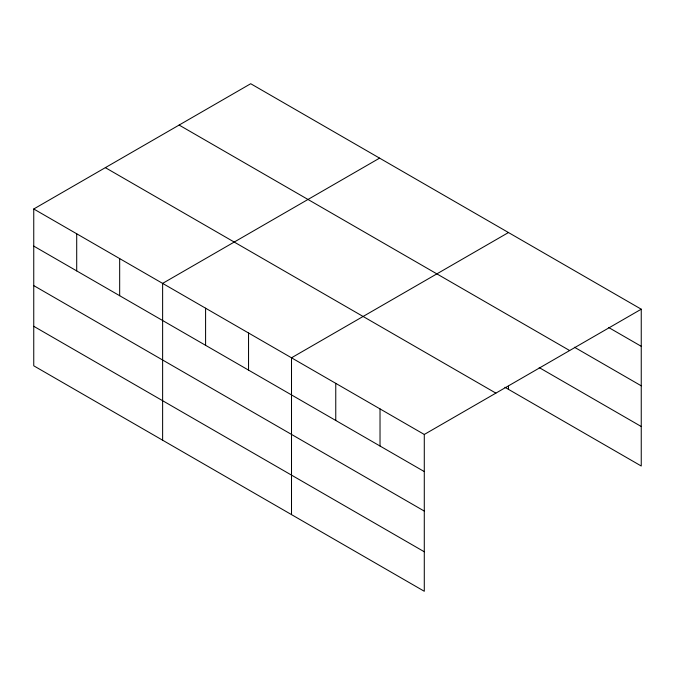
<?xml version="1.0" encoding="UTF-8"?>
<svg xmlns="http://www.w3.org/2000/svg" width="675" height="675" viewBox="0 0 675 675"><rect width="100%" height="100%" fill="white"/><g stroke="black" fill="none" stroke-linecap="round" stroke-linejoin="round"><path stroke-width="1.01" d="M33.75 208.988L424.288 434.464L424.288 591.275L33.75 365.799L33.75 208.988L250.712 83.725L641.25 309.201L641.25 466.012L504.892 387.281M379.595 158.127L162.624 283.39L162.624 440.21M508.469 232.538L291.507 357.801L291.507 514.612M424.288 434.464L641.25 309.201M608.732 327.544L641.25 346.317M574.408 347.22L641.25 385.813M179.12 125.061L569.649 350.536M539.182 367.58L641.25 426.516M105.351 167.653L495.88 393.128M33.75 246.105L424.288 471.58M33.75 285.601L424.288 511.076M33.75 326.303L424.288 551.779M508.469 386.235L508.469 389.348M380.025 408.907L380.025 446.023M335.762 383.358L335.762 420.466M248.543 333.003L248.543 370.111M205.588 308.197L205.588 345.313M119.669 258.593L119.669 295.709M76.705 233.786L76.705 270.903"/></g></svg>
